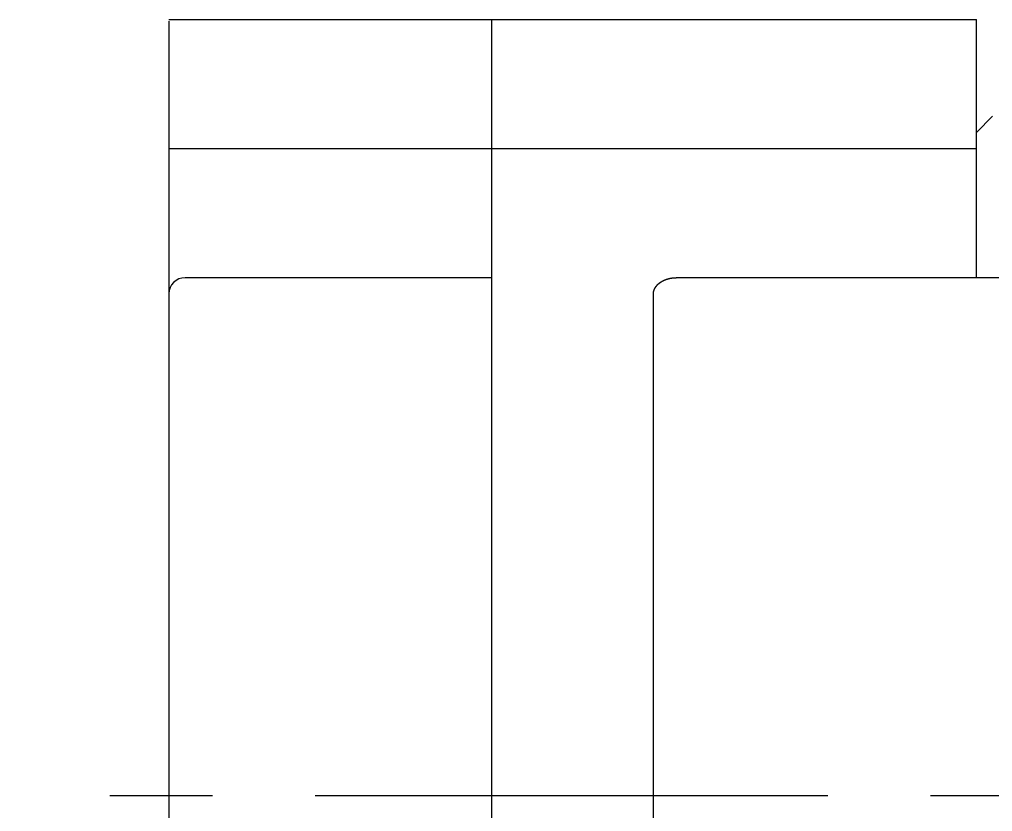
# Model space of a CAD drawing. Extents: x -2 to 929, y -8 to 242.
# Drawn here: x 293.94 to 324.07, y 210.97 to 235.51 of the extents above; entities that cross this region are included whole.
import ezdxf

# ---------------------------------------------------------------- set-up
doc = ezdxf.new("R2010")
doc.units = 0
doc.header["$LTSCALE"] = 0.5
doc.linetypes.add('CENTER', pattern=[50.8, 31.75, -6.35, 6.35, -6.35])
doc.layers.get('0').update_dxf_attribs({"linetype": 'CONTINUOUS'})
doc.layers.add('MSM_CENTER', color=1, linetype='CENTER')
doc.layers.add('MSM_CONTINUOUS', color=7, linetype='CONTINUOUS')

msp = doc.modelspace()

# ---------------------------------------------------------------- linework, layer by layer
for p, q in [((313.957, 227.451), (313.958, 227.452)), ((313.958, 227.452), (313.959, 227.452)), ((313.959, 227.452), (313.96, 227.453)), ((313.96, 227.453), (313.961, 227.453)), ((313.961, 227.453), (313.962, 227.453)), ((313.962, 227.453), (313.963, 227.454)), ((313.963, 227.454), (313.965, 227.454)), ((313.965, 227.454), (313.966, 227.455)), ((313.966, 227.455), (313.967, 227.455)), ((313.967, 227.455), (313.968, 227.455)), ((313.968, 227.455), (313.969, 227.456)), ((313.969, 227.456), (313.97, 227.456)), ((313.97, 227.456), (313.971, 227.456)), ((313.971, 227.456), (313.972, 227.457)), ((313.972, 227.457), (313.973, 227.457)), ((313.973, 227.457), (313.974, 227.458)), ((313.974, 227.458), (313.975, 227.458)), ((313.975, 227.458), (313.977, 227.458)), ((313.977, 227.458), (313.978, 227.459)), ((313.978, 227.459), (313.979, 227.459)), ((313.979, 227.459), (313.98, 227.459)), ((313.98, 227.459), (313.981, 227.46)), ((313.981, 227.46), (313.982, 227.46)), ((313.982, 227.46), (313.983, 227.461)), ((313.983, 227.461), (313.984, 227.461)), ((313.984, 227.461), (313.985, 227.461)), ((313.985, 227.461), (313.986, 227.462)), ((313.986, 227.462), (313.987, 227.462)), ((313.987, 227.462), (313.989, 227.462)), ((313.989, 227.462), (313.99, 227.463)), ((313.99, 227.463), (313.991, 227.463)), ((313.991, 227.463), (313.992, 227.463)), ((313.992, 227.463), (313.993, 227.464)), ((313.993, 227.464), (313.994, 227.464)), ((313.994, 227.464), (313.995, 227.465)), ((313.995, 227.465), (313.996, 227.465)), ((313.996, 227.465), (313.997, 227.465)), ((313.997, 227.465), (313.998, 227.466)), ((313.998, 227.466), (314, 227.466)), ((314, 227.466), (314.001, 227.466)), ((314.001, 227.466), (314.002, 227.467)), ((314.002, 227.467), (314.003, 227.467)), ((314.003, 227.467), (314.004, 227.467)), ((314.004, 227.467), (314.005, 227.468)), ((314.005, 227.468), (314.006, 227.468)), ((314.006, 227.468), (314.007, 227.468)), ((314.007, 227.468), (314.008, 227.469)), ((314.008, 227.469), (314.01, 227.469)), ((314.01, 227.469), (314.011, 227.469)), ((314.011, 227.469), (314.012, 227.47)), ((314.012, 227.47), (314.013, 227.47)), ((314.013, 227.47), (314.014, 227.47)), ((314.014, 227.47), (314.015, 227.471)), ((314.015, 227.471), (314.016, 227.471)), ((314.016, 227.471), (314.017, 227.471)), ((314.017, 227.471), (314.018, 227.471)), ((314.018, 227.471), (314.019, 227.472)), ((314.019, 227.472), (314.021, 227.472)), ((314.021, 227.472), (314.022, 227.472)), ((314.022, 227.472), (314.023, 227.473)), ((314.023, 227.473), (314.024, 227.473)), ((314.024, 227.473), (314.025, 227.473)), ((314.025, 227.473), (314.026, 227.474)), ((314.026, 227.474), (314.027, 227.474)), ((314.027, 227.474), (314.028, 227.474)), ((314.028, 227.474), (314.03, 227.475)), ((314.03, 227.475), (314.031, 227.475)), ((314.031, 227.475), (314.032, 227.475)), ((314.032, 227.475), (314.033, 227.475)), ((314.033, 227.475), (314.034, 227.476)), ((314.034, 227.476), (314.035, 227.476)), ((314.035, 227.476), (314.036, 227.476)), ((314.036, 227.476), (314.037, 227.477)), ((314.037, 227.477), (314.038, 227.477)), ((314.038, 227.477), (314.04, 227.477)), ((314.04, 227.477), (314.041, 227.477)), ((314.041, 227.477), (314.042, 227.478)), ((314.042, 227.478), (314.043, 227.478)), ((314.043, 227.478), (314.044, 227.478)), ((314.044, 227.478), (314.045, 227.479)), ((314.045, 227.479), (314.046, 227.479)), ((314.046, 227.479), (314.047, 227.479)), ((314.047, 227.479), (314.049, 227.479)), ((314.049, 227.479), (314.05, 227.48)), ((314.05, 227.48), (314.051, 227.48)), ((314.051, 227.48), (314.052, 227.48)), ((314.052, 227.48), (314.053, 227.481)), ((314.053, 227.481), (314.054, 227.481)), ((314.054, 227.481), (314.055, 227.481)), ((314.055, 227.481), (314.056, 227.481)), ((314.056, 227.481), (314.057, 227.482)), ((314.057, 227.482), (314.059, 227.482)), ((314.059, 227.482), (314.06, 227.482)), ((314.06, 227.482), (314.061, 227.482)), ((314.061, 227.482), (314.062, 227.483)), ((314.062, 227.483), (314.063, 227.483)), ((314.063, 227.483), (314.064, 227.483)), ((314.064, 227.483), (314.065, 227.483)), ((314.065, 227.483), (314.066, 227.484)), ((314.066, 227.484), (314.068, 227.484)), ((314.068, 227.484), (314.069, 227.484)), ((314.069, 227.484), (314.07, 227.484)), ((314.07, 227.484), (314.071, 227.485)), ((314.071, 227.485), (314.072, 227.485)), ((314.072, 227.485), (314.073, 227.485)), ((314.073, 227.485), (314.074, 227.485)), ((314.074, 227.485), (314.076, 227.486)), ((314.076, 227.486), (314.077, 227.486)), ((314.077, 227.486), (314.078, 227.486)), ((314.078, 227.486), (314.079, 227.486)), ((314.079, 227.486), (314.08, 227.487)), ((314.08, 227.487), (314.081, 227.487)), ((314.081, 227.487), (314.082, 227.487)), ((314.082, 227.487), (314.083, 227.487)), ((314.083, 227.487), (314.085, 227.488)), ((314.085, 227.488), (314.086, 227.488)), ((314.086, 227.488), (314.087, 227.488)), ((314.087, 227.488), (314.088, 227.488)), ((314.088, 227.488), (314.089, 227.488)), ((314.089, 227.488), (314.09, 227.489)), ((314.09, 227.489), (314.091, 227.489)), ((314.091, 227.489), (314.092, 227.489)), ((314.092, 227.489), (314.094, 227.489)), ((314.094, 227.489), (314.095, 227.49)), ((314.095, 227.49), (314.096, 227.49)), ((314.096, 227.49), (314.097, 227.49)), ((314.097, 227.49), (314.098, 227.49)), ((314.098, 227.49), (314.099, 227.49)), ((314.099, 227.49), (314.1, 227.491)), ((314.1, 227.491), (314.102, 227.491)), ((314.102, 227.491), (314.103, 227.491)), ((314.103, 227.491), (314.104, 227.491)), ((314.104, 227.491), (314.105, 227.491)), ((314.105, 227.491), (314.106, 227.492)), ((314.106, 227.492), (314.107, 227.492)), ((314.107, 227.492), (314.108, 227.492)), ((314.108, 227.492), (314.11, 227.492)), ((314.11, 227.492), (314.111, 227.492)), ((314.111, 227.492), (314.112, 227.493)), ((314.112, 227.493), (314.113, 227.493)), ((314.113, 227.493), (314.114, 227.493)), ((314.114, 227.493), (314.115, 227.493)), ((314.115, 227.493), (314.116, 227.493)), ((314.116, 227.493), (314.118, 227.494)), ((314.118, 227.494), (314.119, 227.494)), ((314.119, 227.494), (314.12, 227.494)), ((314.12, 227.494), (314.121, 227.494)), ((314.121, 227.494), (314.122, 227.494)), ((314.122, 227.494), (314.123, 227.495)), ((314.123, 227.495), (314.124, 227.495)), ((314.124, 227.495), (314.125, 227.495)), ((314.125, 227.495), (314.127, 227.495)), ((314.127, 227.495), (314.128, 227.495)), ((314.128, 227.495), (314.129, 227.495)), ((314.129, 227.495), (314.13, 227.496)), ((314.13, 227.496), (314.131, 227.496)), ((314.131, 227.496), (314.132, 227.496)), ((314.132, 227.496), (314.133, 227.496)), ((314.133, 227.496), (314.135, 227.496)), ((314.135, 227.496), (314.136, 227.496)), ((314.136, 227.496), (314.137, 227.497)), ((314.137, 227.497), (314.138, 227.497)), ((314.138, 227.497), (314.139, 227.497)), ((314.139, 227.497), (314.14, 227.497)), ((314.14, 227.497), (314.141, 227.497)), ((314.141, 227.497), (314.143, 227.497)), ((314.143, 227.497), (314.144, 227.498)), ((314.144, 227.498), (314.145, 227.498)), ((314.145, 227.498), (314.146, 227.498)), ((314.146, 227.498), (314.147, 227.498)), ((314.147, 227.498), (314.148, 227.498)), ((314.148, 227.498), (314.149, 227.498)), ((314.149, 227.498), (314.151, 227.498)), ((314.151, 227.498), (314.152, 227.499)), ((314.152, 227.499), (314.153, 227.499)), ((314.153, 227.499), (314.154, 227.499)), ((314.154, 227.499), (314.155, 227.499)), ((314.155, 227.499), (314.156, 227.499)), ((314.156, 227.499), (314.158, 227.499)), ((314.158, 227.499), (314.159, 227.499)), ((314.159, 227.499), (314.16, 227.5)), ((314.16, 227.5), (314.161, 227.5)), ((314.161, 227.5), (314.162, 227.5)), ((314.162, 227.5), (314.163, 227.5)), ((314.163, 227.5), (314.164, 227.5)), ((314.164, 227.5), (314.166, 227.5)), ((314.166, 227.5), (314.167, 227.5)), ((314.167, 227.5), (314.168, 227.501)), ((314.168, 227.501), (314.169, 227.501)), ((314.169, 227.501), (314.17, 227.501)), ((314.17, 227.501), (314.171, 227.501)), ((314.171, 227.501), (314.172, 227.501)), ((314.172, 227.501), (314.174, 227.501)), ((314.174, 227.501), (314.175, 227.501)), ((314.175, 227.501), (314.176, 227.501)), ((314.176, 227.501), (314.177, 227.501)), ((314.177, 227.501), (314.178, 227.502)), ((314.178, 227.502), (314.179, 227.502)), ((314.179, 227.502), (314.18, 227.502)), ((314.18, 227.502), (314.182, 227.502)), ((314.182, 227.502), (314.183, 227.502)), ((314.183, 227.502), (314.184, 227.502)), ((314.184, 227.502), (314.185, 227.502)), ((314.185, 227.502), (314.186, 227.502)), ((314.186, 227.502), (314.187, 227.502)), ((314.187, 227.502), (314.189, 227.503)), ((314.189, 227.503), (314.19, 227.503)), ((314.19, 227.503), (314.191, 227.503)), ((314.191, 227.503), (314.192, 227.503)), ((314.192, 227.503), (314.193, 227.503)), ((314.193, 227.503), (314.194, 227.503)), ((314.194, 227.503), (314.195, 227.503)), ((314.195, 227.503), (314.197, 227.503)), ((314.197, 227.503), (314.198, 227.503)), ((314.198, 227.503), (314.199, 227.503)), ((314.199, 227.503), (314.2, 227.503)), ((314.2, 227.503), (314.201, 227.504)), ((314.201, 227.504), (314.202, 227.504)), ((314.202, 227.504), (314.203, 227.504)), ((314.203, 227.504), (314.205, 227.504)), ((314.205, 227.504), (314.206, 227.504)), ((314.206, 227.504), (314.207, 227.504)), ((314.207, 227.504), (314.208, 227.504)), ((314.208, 227.504), (314.209, 227.504)), ((314.209, 227.504), (314.21, 227.504)), ((314.21, 227.504), (314.212, 227.504)), ((314.212, 227.504), (314.213, 227.504)), ((314.213, 227.504), (314.214, 227.504)), ((314.214, 227.504), (314.215, 227.505)), ((314.215, 227.505), (314.216, 227.505)), ((314.216, 227.505), (314.217, 227.505)), ((314.217, 227.505), (314.218, 227.505)), ((314.218, 227.505), (314.22, 227.505)), ((314.22, 227.505), (314.221, 227.505)), ((314.221, 227.505), (314.222, 227.505)), ((314.222, 227.505), (314.223, 227.505)), ((314.223, 227.505), (314.224, 227.505)), ((314.224, 227.505), (314.225, 227.505)), ((314.225, 227.505), (314.227, 227.505)), ((314.227, 227.505), (314.228, 227.505)), ((314.228, 227.505), (314.229, 227.505)), ((314.229, 227.505), (314.23, 227.505)), ((314.23, 227.505), (314.231, 227.505)), ((314.231, 227.505), (314.232, 227.505)), ((314.232, 227.505), (314.233, 227.505)), ((314.233, 227.505), (314.235, 227.506)), ((314.235, 227.506), (314.236, 227.506)), ((314.236, 227.506), (314.237, 227.506)), ((314.237, 227.506), (314.238, 227.506)), ((314.238, 227.506), (314.239, 227.506)), ((314.239, 227.506), (314.24, 227.506)), ((314.24, 227.506), (314.242, 227.506)), ((314.242, 227.506), (314.243, 227.506)), ((314.243, 227.506), (314.244, 227.506)), ((314.244, 227.506), (314.245, 227.506)), ((314.245, 227.506), (314.246, 227.506)), ((314.246, 227.506), (314.247, 227.506)), ((314.247, 227.506), (314.248, 227.506)), ((314.248, 227.506), (314.25, 227.506)), ((314.25, 227.506), (314.251, 227.506)), ((314.251, 227.506), (314.252, 227.506)), ((314.252, 227.506), (314.253, 227.506)), ((314.253, 227.506), (314.254, 227.506)), ((314.254, 227.506), (314.255, 227.506)), ((314.255, 227.506), (314.257, 227.506)), ((314.257, 227.506), (314.258, 227.506)), ((314.258, 227.506), (314.259, 227.506)), ((314.259, 227.506), (314.26, 227.506)), ((314.26, 227.506), (314.261, 227.506)), ((314.261, 227.506), (314.262, 227.506)), ((314.262, 227.506), (314.263, 227.506)), ((314.263, 227.506), (314.265, 227.506)), ((314.265, 227.506), (314.266, 227.506)), ((314.266, 227.506), (314.267, 227.506)), ((314.267, 227.506), (314.268, 227.506)), ((314.268, 227.506), (314.269, 227.506)), ((314.269, 227.506), (314.27, 227.506)), ((314.27, 227.506), (314.272, 227.506)), ((314.272, 227.506), (314.273, 227.506)), ((314.273, 227.506), (314.274, 227.506)), ((314.274, 227.506), (314.275, 227.506)), ((314.275, 227.506), (314.276, 227.506)), ((313.602, 227.151), (313.603, 227.152)), ((313.602, 227.15), (313.602, 227.151)), ((313.603, 227.153), (313.604, 227.154)), ((313.603, 227.152), (313.603, 227.153)), ((313.604, 227.155), (313.605, 227.156)), ((313.604, 227.154), (313.604, 227.155)), ((313.605, 227.157), (313.606, 227.158)), ((313.605, 227.156), (313.605, 227.157)), ((313.606, 227.159), (313.607, 227.16)), ((313.606, 227.158), (313.606, 227.159)), ((313.607, 227.161), (313.608, 227.162)), ((313.607, 227.16), (313.607, 227.161)), ((313.608, 227.163), (313.609, 227.165)), ((313.608, 227.162), (313.608, 227.163)), ((313.609, 227.166), (313.61, 227.167)), ((313.609, 227.165), (313.609, 227.166)), ((313.61, 227.168), (313.611, 227.169)), ((313.61, 227.167), (313.61, 227.168)), ((313.611, 227.17), (313.612, 227.171)), ((313.611, 227.169), (313.611, 227.17)), ((313.612, 227.172), (313.613, 227.173)), ((313.612, 227.171), (313.612, 227.172)), ((313.613, 227.174), (313.614, 227.175)), ((313.613, 227.173), (313.613, 227.174)), ((313.614, 227.175), (313.615, 227.176)), ((313.615, 227.177), (313.616, 227.178)), ((313.615, 227.176), (313.615, 227.177)), ((313.616, 227.179), (313.617, 227.18)), ((313.616, 227.178), (313.616, 227.179)), ((313.617, 227.181), (313.618, 227.182)), ((313.617, 227.18), (313.617, 227.181)), ((313.618, 227.183), (313.619, 227.184)), ((313.618, 227.182), (313.618, 227.183)), ((313.619, 227.185), (313.62, 227.186)), ((313.619, 227.184), (313.619, 227.185)), ((313.62, 227.186), (313.621, 227.187)), ((313.621, 227.188), (313.622, 227.189)), ((313.621, 227.187), (313.621, 227.188)), ((313.622, 227.19), (313.623, 227.191)), ((313.622, 227.189), (313.622, 227.19)), ((313.623, 227.192), (313.624, 227.193)), ((313.623, 227.191), (313.623, 227.192)), ((313.624, 227.193), (313.625, 227.194)), ((313.625, 227.195), (313.626, 227.196)), ((313.625, 227.194), (313.625, 227.195)), ((313.626, 227.197), (313.627, 227.198)), ((313.626, 227.196), (313.626, 227.197)), ((313.627, 227.198), (313.628, 227.199)), ((313.628, 227.2), (313.629, 227.201)), ((313.628, 227.199), (313.628, 227.2)), ((313.629, 227.202), (313.63, 227.203)), ((313.629, 227.201), (313.629, 227.202)), ((313.63, 227.203), (313.631, 227.204)), ((313.631, 227.205), (313.632, 227.206)), ((313.631, 227.204), (313.631, 227.205)), ((313.632, 227.207), (313.633, 227.208)), ((313.632, 227.206), (313.632, 227.207)), ((313.633, 227.208), (313.634, 227.209)), ((313.634, 227.21), (313.635, 227.211)), ((313.634, 227.209), (313.634, 227.21)), ((313.635, 227.211), (313.636, 227.212)), ((313.636, 227.213), (313.637, 227.214)), ((313.636, 227.212), (313.636, 227.213)), ((313.637, 227.215), (313.638, 227.216)), ((313.637, 227.214), (313.637, 227.215)), ((313.638, 227.216), (313.639, 227.217)), ((313.639, 227.217), (313.64, 227.218)), ((313.639, 227.217), (313.639, 227.217)), ((313.64, 227.218), (313.641, 227.219)), ((313.641, 227.22), (313.642, 227.221)), ((313.641, 227.219), (313.641, 227.22)), ((313.642, 227.221), (313.643, 227.222)), ((313.643, 227.223), (313.644, 227.224)), ((313.643, 227.222), (313.643, 227.223)), ((313.644, 227.224), (313.645, 227.225)), ((313.645, 227.226), (313.646, 227.227)), ((313.645, 227.225), (313.645, 227.226)), ((313.646, 227.227), (313.647, 227.228)), ((313.647, 227.229), (313.648, 227.23)), ((313.647, 227.228), (313.647, 227.229)), ((313.648, 227.23), (313.649, 227.231)), ((313.649, 227.232), (313.65, 227.233)), ((313.649, 227.231), (313.649, 227.232)), ((313.65, 227.233), (313.651, 227.234)), ((313.651, 227.234), (313.652, 227.235)), ((313.651, 227.234), (313.651, 227.234)), ((313.652, 227.235), (313.653, 227.236)), ((313.653, 227.237), (313.654, 227.238)), ((313.653, 227.236), (313.653, 227.237)), ((313.654, 227.238), (313.655, 227.239)), ((313.655, 227.239), (313.656, 227.24)), ((313.656, 227.241), (313.657, 227.242)), ((313.656, 227.24), (313.656, 227.241)), ((313.657, 227.242), (313.658, 227.243)), ((313.658, 227.244), (313.659, 227.245)), ((313.658, 227.243), (313.658, 227.244)), ((313.659, 227.245), (313.66, 227.246)), ((313.66, 227.246), (313.661, 227.247)), ((313.66, 227.246), (313.66, 227.246)), ((313.661, 227.247), (313.662, 227.248)), ((313.662, 227.248), (313.663, 227.249)), ((313.663, 227.25), (313.664, 227.251)), ((313.663, 227.249), (313.663, 227.25)), ((313.664, 227.251), (313.665, 227.252)), ((313.665, 227.253), (313.666, 227.254)), ((313.665, 227.252), (313.665, 227.253)), ((313.666, 227.254), (313.667, 227.255)), ((313.667, 227.255), (313.668, 227.255)), ((313.668, 227.256), (313.669, 227.257)), ((313.668, 227.255), (313.668, 227.256)), ((313.669, 227.257), (313.67, 227.258)), ((313.67, 227.258), (313.671, 227.259)), ((313.671, 227.26), (313.672, 227.261)), ((313.671, 227.259), (313.671, 227.26)), ((313.672, 227.261), (313.673, 227.262)), ((313.673, 227.262), (313.674, 227.263)), ((313.674, 227.263), (313.675, 227.264)), ((313.674, 227.263), (313.674, 227.263)), ((313.675, 227.264), (313.676, 227.265)), ((313.676, 227.265), (313.677, 227.266)), ((313.677, 227.267), (313.678, 227.268)), ((313.677, 227.266), (313.677, 227.267)), ((313.678, 227.268), (313.679, 227.269)), ((313.679, 227.269), (313.68, 227.269)), ((313.68, 227.27), (313.681, 227.271)), ((313.68, 227.269), (313.68, 227.27)), ((313.681, 227.271), (313.682, 227.272)), ((313.682, 227.272), (313.683, 227.273)), ((313.683, 227.273), (313.684, 227.274)), ((313.684, 227.274), (313.684, 227.275)), ((313.684, 227.275), (313.685, 227.275)), ((313.685, 227.275), (313.686, 227.276)), ((313.686, 227.276), (313.687, 227.277)), ((313.687, 227.278), (313.688, 227.279)), ((313.687, 227.277), (313.687, 227.278)), ((313.688, 227.279), (313.689, 227.28)), ((313.689, 227.28), (313.69, 227.281)), ((313.69, 227.281), (313.691, 227.281)), ((313.691, 227.282), (313.692, 227.283)), ((313.691, 227.281), (313.691, 227.282)), ((313.692, 227.283), (313.693, 227.284)), ((313.693, 227.284), (313.694, 227.285)), ((313.694, 227.285), (313.695, 227.286)), ((313.695, 227.286), (313.696, 227.287)), ((313.695, 227.286), (313.695, 227.286)), ((313.696, 227.287), (313.697, 227.288)), ((313.697, 227.288), (313.698, 227.289)), ((313.698, 227.289), (313.699, 227.29)), ((313.699, 227.29), (313.699, 227.291)), ((313.699, 227.291), (313.7, 227.291)), ((313.7, 227.291), (313.701, 227.292)), ((313.701, 227.292), (313.702, 227.293)), ((313.702, 227.293), (313.703, 227.294)), ((313.703, 227.294), (313.703, 227.295)), ((313.703, 227.295), (313.704, 227.295)), ((313.704, 227.295), (313.705, 227.296)), ((313.705, 227.296), (313.706, 227.297)), ((313.706, 227.297), (313.707, 227.298)), ((313.707, 227.298), (313.708, 227.299)), ((313.708, 227.299), (313.708, 227.3)), ((313.708, 227.3), (313.709, 227.3)), ((313.709, 227.3), (313.71, 227.301)), ((313.71, 227.301), (313.711, 227.302)), ((313.711, 227.302), (313.712, 227.303)), ((313.712, 227.303), (313.713, 227.304)), ((313.713, 227.304), (313.714, 227.305)), ((313.713, 227.304), (313.713, 227.304)), ((313.714, 227.305), (313.715, 227.306)), ((313.715, 227.306), (313.716, 227.307)), ((313.716, 227.307), (313.717, 227.307)), ((313.717, 227.307), (313.718, 227.308)), ((313.718, 227.309), (313.719, 227.31)), ((313.718, 227.308), (313.718, 227.309)), ((313.719, 227.31), (313.72, 227.311)), ((313.72, 227.311), (313.721, 227.311)), ((313.721, 227.311), (313.722, 227.312)), ((313.722, 227.312), (313.723, 227.313)), ((313.723, 227.313), (313.724, 227.314)), ((313.724, 227.314), (313.724, 227.315)), ((313.724, 227.315), (313.725, 227.315)), ((313.725, 227.315), (313.726, 227.316)), ((313.726, 227.316), (313.727, 227.317)), ((313.727, 227.317), (313.728, 227.318)), ((313.728, 227.318), (313.729, 227.318)), ((313.729, 227.318), (313.73, 227.319)), ((313.73, 227.32), (313.731, 227.321)), ((313.73, 227.319), (313.73, 227.32)), ((313.731, 227.321), (313.732, 227.321)), ((313.732, 227.321), (313.733, 227.322)), ((313.733, 227.322), (313.734, 227.323)), ((313.734, 227.323), (313.735, 227.324)), ((313.735, 227.324), (313.736, 227.324)), ((313.736, 227.324), (313.737, 227.325)), ((313.737, 227.326), (313.738, 227.327)), ((313.737, 227.325), (313.737, 227.326)), ((313.738, 227.327), (313.739, 227.327)), ((313.739, 227.327), (313.74, 227.328)), ((313.74, 227.328), (313.741, 227.329)), ((313.741, 227.329), (313.742, 227.33)), ((313.742, 227.33), (313.743, 227.33)), ((313.743, 227.33), (313.744, 227.331)), ((313.744, 227.331), (313.745, 227.332)), ((313.745, 227.332), (313.745, 227.333)), ((313.745, 227.333), (313.746, 227.333)), ((313.746, 227.333), (313.747, 227.334)), ((313.747, 227.334), (313.748, 227.335)), ((313.748, 227.335), (313.749, 227.335)), ((313.749, 227.335), (313.75, 227.336)), ((313.75, 227.336), (313.751, 227.337)), ((313.751, 227.337), (313.752, 227.338)), ((313.752, 227.338), (313.753, 227.338)), ((313.753, 227.338), (313.754, 227.339)), ((313.754, 227.339), (313.754, 227.34)), ((313.754, 227.34), (313.755, 227.34)), ((313.755, 227.34), (313.756, 227.341)), ((313.756, 227.341), (313.757, 227.342)), ((313.757, 227.342), (313.758, 227.343)), ((313.758, 227.343), (313.759, 227.343)), ((313.759, 227.343), (313.76, 227.344)), ((313.76, 227.344), (313.761, 227.345)), ((313.761, 227.345), (313.762, 227.345)), ((313.762, 227.345), (313.763, 227.346)), ((313.763, 227.346), (313.764, 227.347)), ((313.764, 227.347), (313.765, 227.348)), ((313.765, 227.348), (313.766, 227.349)), ((313.765, 227.348), (313.765, 227.348)), ((313.766, 227.349), (313.767, 227.35)), ((313.767, 227.35), (313.768, 227.35)), ((313.768, 227.35), (313.769, 227.351)), ((313.769, 227.351), (313.77, 227.352)), ((313.77, 227.352), (313.771, 227.352)), ((313.771, 227.352), (313.772, 227.353)), ((313.772, 227.353), (313.773, 227.354)), ((313.773, 227.354), (313.774, 227.354)), ((313.774, 227.354), (313.775, 227.355)), ((313.775, 227.355), (313.776, 227.356)), ((313.776, 227.356), (313.777, 227.356)), ((313.777, 227.356), (313.778, 227.357)), ((313.778, 227.357), (313.778, 227.358)), ((313.778, 227.358), (313.779, 227.358)), ((313.779, 227.358), (313.78, 227.359)), ((313.78, 227.359), (313.781, 227.36)), ((313.781, 227.36), (313.782, 227.36)), ((313.782, 227.36), (313.783, 227.361)), ((313.783, 227.361), (313.784, 227.362)), ((313.784, 227.362), (313.785, 227.362)), ((313.785, 227.362), (313.786, 227.363)), ((313.786, 227.363), (313.787, 227.364)), ((313.787, 227.364), (313.788, 227.364)), ((313.788, 227.364), (313.789, 227.365)), ((313.789, 227.365), (313.79, 227.366)), ((313.79, 227.366), (313.791, 227.366)), ((313.791, 227.366), (313.792, 227.367)), ((313.792, 227.367), (313.793, 227.368)), ((313.793, 227.368), (313.794, 227.368)), ((313.794, 227.368), (313.795, 227.369)), ((313.795, 227.369), (313.796, 227.37)), ((313.796, 227.37), (313.797, 227.37)), ((313.797, 227.37), (313.798, 227.371)), ((313.798, 227.371), (313.798, 227.372)), ((313.798, 227.372), (313.799, 227.372)), ((313.799, 227.372), (313.8, 227.373)), ((313.8, 227.373), (313.801, 227.373)), ((313.801, 227.373), (313.802, 227.374)), ((313.802, 227.374), (313.803, 227.375)), ((313.803, 227.375), (313.804, 227.375)), ((313.804, 227.375), (313.805, 227.376)), ((313.805, 227.376), (313.806, 227.377)), ((313.806, 227.377), (313.807, 227.377)), ((313.807, 227.377), (313.808, 227.378)), ((313.808, 227.378), (313.809, 227.378)), ((313.809, 227.378), (313.81, 227.379)), ((313.81, 227.379), (313.811, 227.38)), ((313.811, 227.38), (313.812, 227.38)), ((313.812, 227.38), (313.813, 227.381)), ((313.813, 227.381), (313.814, 227.382)), ((313.814, 227.382), (313.815, 227.382)), ((313.815, 227.382), (313.816, 227.383)), ((313.816, 227.383), (313.817, 227.383)), ((313.817, 227.383), (313.818, 227.384)), ((313.818, 227.384), (313.819, 227.385)), ((313.819, 227.385), (313.82, 227.385)), ((313.82, 227.385), (313.821, 227.386)), ((313.821, 227.386), (313.822, 227.386)), ((313.822, 227.386), (313.823, 227.387)), ((313.823, 227.387), (313.824, 227.388)), ((313.824, 227.388), (313.825, 227.388)), ((313.825, 227.388), (313.826, 227.389)), ((313.826, 227.389), (313.827, 227.389)), ((313.827, 227.389), (313.828, 227.39)), ((313.828, 227.39), (313.829, 227.391)), ((313.829, 227.391), (313.83, 227.391)), ((313.83, 227.391), (313.831, 227.392)), ((313.831, 227.392), (313.832, 227.392)), ((313.832, 227.392), (313.833, 227.393)), ((313.833, 227.393), (313.834, 227.393)), ((313.834, 227.393), (313.835, 227.394)), ((313.835, 227.394), (313.836, 227.395)), ((313.836, 227.395), (313.837, 227.395)), ((313.837, 227.395), (313.838, 227.396)), ((313.838, 227.396), (313.839, 227.396)), ((313.839, 227.396), (313.84, 227.397)), ((313.84, 227.397), (313.841, 227.397)), ((313.841, 227.397), (313.842, 227.398)), ((313.842, 227.398), (313.843, 227.399)), ((313.843, 227.399), (313.844, 227.399)), ((313.844, 227.399), (313.845, 227.4)), ((313.845, 227.4), (313.846, 227.4)), ((313.846, 227.4), (313.847, 227.401)), ((313.847, 227.401), (313.848, 227.401)), ((313.848, 227.401), (313.849, 227.402)), ((313.849, 227.402), (313.85, 227.403)), ((313.85, 227.403), (313.851, 227.403)), ((313.851, 227.403), (313.852, 227.404)), ((313.852, 227.404), (313.853, 227.404)), ((313.853, 227.404), (313.854, 227.405)), ((313.854, 227.405), (313.855, 227.405)), ((313.855, 227.405), (313.856, 227.406)), ((313.856, 227.406), (313.857, 227.406)), ((313.857, 227.406), (313.858, 227.407)), ((313.858, 227.407), (313.859, 227.408)), ((313.859, 227.408), (313.86, 227.408)), ((313.86, 227.408), (313.861, 227.409)), ((313.861, 227.409), (313.862, 227.409)), ((313.862, 227.409), (313.863, 227.41)), ((313.863, 227.41), (313.864, 227.41)), ((313.864, 227.41), (313.865, 227.411)), ((313.865, 227.411), (313.866, 227.411)), ((313.866, 227.411), (313.867, 227.412)), ((313.867, 227.412), (313.868, 227.412)), ((313.868, 227.412), (313.869, 227.413)), ((313.869, 227.413), (313.87, 227.413)), ((313.87, 227.413), (313.871, 227.414)), ((313.871, 227.414), (313.872, 227.414)), ((313.872, 227.414), (313.873, 227.415)), ((313.873, 227.415), (313.874, 227.415)), ((313.874, 227.415), (313.875, 227.416)), ((313.875, 227.416), (313.876, 227.417)), ((313.876, 227.417), (313.877, 227.417)), ((313.877, 227.417), (313.879, 227.418)), ((313.879, 227.418), (313.88, 227.418)), ((313.88, 227.418), (313.881, 227.419)), ((313.881, 227.419), (313.882, 227.419)), ((313.882, 227.419), (313.883, 227.42)), ((313.883, 227.42), (313.884, 227.42)), ((313.884, 227.42), (313.885, 227.421)), ((313.885, 227.421), (313.886, 227.421)), ((313.886, 227.421), (313.887, 227.422)), ((313.887, 227.422), (313.888, 227.422)), ((313.888, 227.422), (313.889, 227.423)), ((313.889, 227.423), (313.89, 227.423)), ((313.89, 227.423), (313.891, 227.424)), ((313.891, 227.424), (313.892, 227.424)), ((313.892, 227.424), (313.893, 227.425)), ((313.893, 227.425), (313.894, 227.425)), ((313.894, 227.425), (313.895, 227.426)), ((313.895, 227.426), (313.896, 227.426)), ((313.896, 227.426), (313.897, 227.427)), ((313.897, 227.427), (313.898, 227.427)), ((313.898, 227.427), (313.899, 227.428)), ((313.899, 227.428), (313.9, 227.428)), ((313.9, 227.428), (313.901, 227.429)), ((313.901, 227.429), (313.902, 227.429)), ((313.902, 227.429), (313.904, 227.429)), ((313.904, 227.429), (313.905, 227.43)), ((313.905, 227.43), (313.906, 227.43)), ((313.906, 227.43), (313.907, 227.431)), ((313.907, 227.431), (313.908, 227.431)), ((313.908, 227.431), (313.909, 227.432)), ((313.909, 227.432), (313.91, 227.432)), ((313.91, 227.432), (313.911, 227.433)), ((313.911, 227.433), (313.912, 227.433)), ((313.912, 227.433), (313.913, 227.434)), ((313.913, 227.434), (313.914, 227.434)), ((313.914, 227.434), (313.915, 227.435)), ((313.915, 227.435), (313.916, 227.435)), ((313.916, 227.435), (313.917, 227.436)), ((313.917, 227.436), (313.918, 227.436)), ((313.918, 227.436), (313.919, 227.436)), ((313.919, 227.436), (313.92, 227.437)), ((313.92, 227.437), (313.922, 227.437)), ((313.922, 227.437), (313.923, 227.438)), ((313.923, 227.438), (313.924, 227.438)), ((313.924, 227.438), (313.925, 227.439)), ((313.925, 227.439), (313.926, 227.439)), ((313.926, 227.439), (313.927, 227.44)), ((313.927, 227.44), (313.928, 227.44)), ((313.928, 227.44), (313.929, 227.44)), ((313.929, 227.44), (313.93, 227.441)), ((313.93, 227.441), (313.931, 227.441)), ((313.931, 227.441), (313.932, 227.442)), ((313.932, 227.442), (313.933, 227.442)), ((313.933, 227.442), (313.934, 227.443)), ((313.934, 227.443), (313.935, 227.443)), ((313.935, 227.443), (313.936, 227.444)), ((313.936, 227.444), (313.938, 227.444)), ((313.938, 227.444), (313.939, 227.444)), ((313.939, 227.444), (313.94, 227.445)), ((313.94, 227.445), (313.941, 227.445)), ((313.941, 227.445), (313.942, 227.446)), ((313.942, 227.446), (313.943, 227.446)), ((313.943, 227.446), (313.944, 227.446)), ((313.944, 227.446), (313.945, 227.447)), ((313.945, 227.447), (313.946, 227.447)), ((313.946, 227.447), (313.947, 227.448)), ((313.947, 227.448), (313.948, 227.448)), ((313.948, 227.448), (313.949, 227.449)), ((313.949, 227.449), (313.95, 227.449)), ((313.95, 227.449), (313.952, 227.449)), ((313.952, 227.449), (313.953, 227.45)), ((313.953, 227.45), (313.954, 227.45)), ((313.954, 227.45), (313.955, 227.451)), ((313.955, 227.451), (313.956, 227.451)), ((313.956, 227.451), (313.957, 227.451)), ((313.569, 227.015), (313.57, 227.016)), ((313.569, 227.014), (313.569, 227.015)), ((313.569, 227.012), (313.569, 227.014)), ((313.569, 227.011), (313.569, 227.012)), ((313.569, 227.01), (313.569, 227.011)), ((313.569, 227.009), (313.569, 227.01)), ((313.569, 227.008), (313.569, 227.009)), ((313.569, 227.007), (313.569, 227.008)), ((313.569, 227.005), (313.569, 227.007)), ((313.569, 227.004), (313.569, 227.005)), ((313.569, 227.003), (313.569, 227.004)), ((313.569, 227.002), (313.569, 227.003)), ((313.569, 227.001), (313.569, 227.002)), ((313.569, 227), (313.569, 227.001)), ((313.569, 226.999), (313.569, 227)), ((313.57, 227.03), (313.571, 227.031)), ((313.57, 227.029), (313.57, 227.03)), ((313.57, 227.027), (313.57, 227.029)), ((313.57, 227.026), (313.57, 227.027)), ((313.57, 227.025), (313.57, 227.026)), ((313.57, 227.024), (313.57, 227.025)), ((313.57, 227.023), (313.57, 227.024)), ((313.57, 227.022), (313.57, 227.023)), ((313.57, 227.02), (313.57, 227.022)), ((313.57, 227.019), (313.57, 227.02)), ((313.57, 227.018), (313.57, 227.019)), ((313.57, 227.017), (313.57, 227.018)), ((313.57, 227.016), (313.57, 227.017)), ((313.571, 227.039), (313.572, 227.04)), ((313.571, 227.038), (313.571, 227.039)), ((313.571, 227.037), (313.571, 227.038)), ((313.571, 227.035), (313.571, 227.037)), ((313.571, 227.034), (313.571, 227.035)), ((313.571, 227.033), (313.571, 227.034)), ((313.571, 227.032), (313.571, 227.033)), ((313.571, 227.031), (313.571, 227.032)), ((313.572, 227.047), (313.573, 227.048)), ((313.572, 227.046), (313.572, 227.047)), ((313.572, 227.045), (313.572, 227.046)), ((313.572, 227.043), (313.572, 227.045)), ((313.572, 227.042), (313.572, 227.043)), ((313.572, 227.041), (313.572, 227.042)), ((313.572, 227.04), (313.572, 227.041)), ((313.573, 227.054), (313.574, 227.055)), ((313.573, 227.053), (313.573, 227.054)), ((313.573, 227.051), (313.573, 227.053)), ((313.573, 227.05), (313.573, 227.051)), ((313.573, 227.049), (313.573, 227.05)), ((313.573, 227.048), (313.573, 227.049)), ((313.574, 227.059), (313.575, 227.061)), ((313.574, 227.058), (313.574, 227.059)), ((313.574, 227.057), (313.574, 227.058)), ((313.574, 227.056), (313.574, 227.057)), ((313.574, 227.055), (313.574, 227.056)), ((313.575, 227.065), (313.576, 227.066)), ((313.575, 227.064), (313.575, 227.065)), ((313.575, 227.063), (313.575, 227.064)), ((313.575, 227.062), (313.575, 227.063)), ((313.575, 227.061), (313.575, 227.062)), ((313.576, 227.07), (313.577, 227.071)), ((313.576, 227.069), (313.576, 227.07)), ((313.576, 227.067), (313.576, 227.069)), ((313.576, 227.066), (313.576, 227.067)), ((313.577, 227.075), (313.578, 227.076)), ((313.577, 227.074), (313.577, 227.075)), ((313.577, 227.073), (313.577, 227.074)), ((313.577, 227.072), (313.577, 227.073)), ((313.577, 227.071), (313.577, 227.072)), ((313.578, 227.079), (313.579, 227.08)), ((313.578, 227.078), (313.578, 227.079)), ((313.578, 227.076), (313.578, 227.078)), ((313.579, 227.083), (313.58, 227.084)), ((313.579, 227.082), (313.579, 227.083)), ((313.579, 227.081), (313.579, 227.082)), ((313.579, 227.08), (313.579, 227.081)), ((313.58, 227.088), (313.581, 227.089)), ((313.58, 227.087), (313.58, 227.088)), ((313.58, 227.085), (313.58, 227.087)), ((313.58, 227.084), (313.58, 227.085)), ((313.581, 227.091), (313.582, 227.092)), ((313.581, 227.09), (313.581, 227.091)), ((313.581, 227.089), (313.581, 227.09)), ((313.582, 227.094), (313.583, 227.096)), ((313.582, 227.093), (313.582, 227.094)), ((313.582, 227.092), (313.582, 227.093)), ((313.583, 227.099), (313.584, 227.1)), ((313.583, 227.098), (313.583, 227.099)), ((313.583, 227.097), (313.583, 227.098)), ((313.583, 227.096), (313.583, 227.097)), ((313.584, 227.102), (313.585, 227.103)), ((313.584, 227.101), (313.584, 227.102)), ((313.584, 227.1), (313.584, 227.101)), ((313.585, 227.106), (313.586, 227.107)), ((313.585, 227.104), (313.585, 227.106)), ((313.585, 227.103), (313.585, 227.104)), ((313.586, 227.109), (313.587, 227.11)), ((313.586, 227.108), (313.586, 227.109)), ((313.586, 227.107), (313.586, 227.108)), ((313.587, 227.111), (313.588, 227.112)), ((313.587, 227.11), (313.587, 227.111)), ((313.588, 227.114), (313.589, 227.115)), ((313.588, 227.113), (313.588, 227.114)), ((313.588, 227.112), (313.588, 227.113)), ((313.589, 227.118), (313.59, 227.119)), ((313.589, 227.116), (313.589, 227.118)), ((313.589, 227.115), (313.589, 227.116)), ((313.59, 227.121), (313.591, 227.122)), ((313.59, 227.12), (313.59, 227.121)), ((313.59, 227.119), (313.59, 227.12)), ((313.591, 227.123), (313.592, 227.124)), ((313.591, 227.122), (313.591, 227.123)), ((313.592, 227.126), (313.593, 227.127)), ((313.592, 227.125), (313.592, 227.126)), ((313.592, 227.124), (313.592, 227.125)), ((313.593, 227.128), (313.594, 227.13)), ((313.593, 227.127), (313.593, 227.128)), ((313.594, 227.132), (313.595, 227.133)), ((313.594, 227.131), (313.594, 227.132)), ((313.594, 227.13), (313.594, 227.131)), ((313.595, 227.134), (313.596, 227.135)), ((313.595, 227.133), (313.595, 227.134)), ((313.596, 227.136), (313.597, 227.137)), ((313.596, 227.135), (313.596, 227.136)), ((313.597, 227.139), (313.598, 227.14)), ((313.597, 227.138), (313.597, 227.139)), ((313.597, 227.137), (313.597, 227.138)), ((313.598, 227.141), (313.599, 227.142)), ((313.598, 227.14), (313.598, 227.141)), ((313.599, 227.143), (313.6, 227.145)), ((313.599, 227.142), (313.599, 227.143)), ((313.6, 227.146), (313.601, 227.147)), ((313.6, 227.145), (313.6, 227.146)), ((313.601, 227.148), (313.602, 227.149)), ((313.601, 227.147), (313.601, 227.148)), ((313.602, 227.149), (313.602, 227.15))]:
    msp.add_line(p, q)
at = {"layer": 'MSM_CENTER'}
msp.add_line((928.569, 211.53), (263.817, 211.451), dxfattribs=at)
at = {"layer": 'MSM_CONTINUOUS'}
for p, q in [((298.569, 235.506), (323.569, 235.506)), ((298.569, 235.452), (298.569, 187.452)), ((308.569, 231.506), (308.569, 235.506)), ((323.569, 231.506), (323.569, 235.506)), ((324.069, 232.506), (323.569, 232.006)), ((323.569, 227.506), (323.569, 232.006)), ((298.569, 231.506), (323.569, 231.506)), ((308.569, 191.506), (308.569, 231.506)), ((323.569, 227.506), (323.569, 231.506)), ((308.569, 227.506), (299.069, 227.506)), ((323.569, 227.506), (314.276, 227.506)), ((373.269, 227.506), (323.569, 227.506)), ((313.569, 196.014), (313.569, 226.998))]:
    msp.add_line(p, q, dxfattribs=at)
msp.add_arc((299.069, 227.006), 0.5, 90, 180, dxfattribs=at)

doc.saveas('drawing.dxf')
